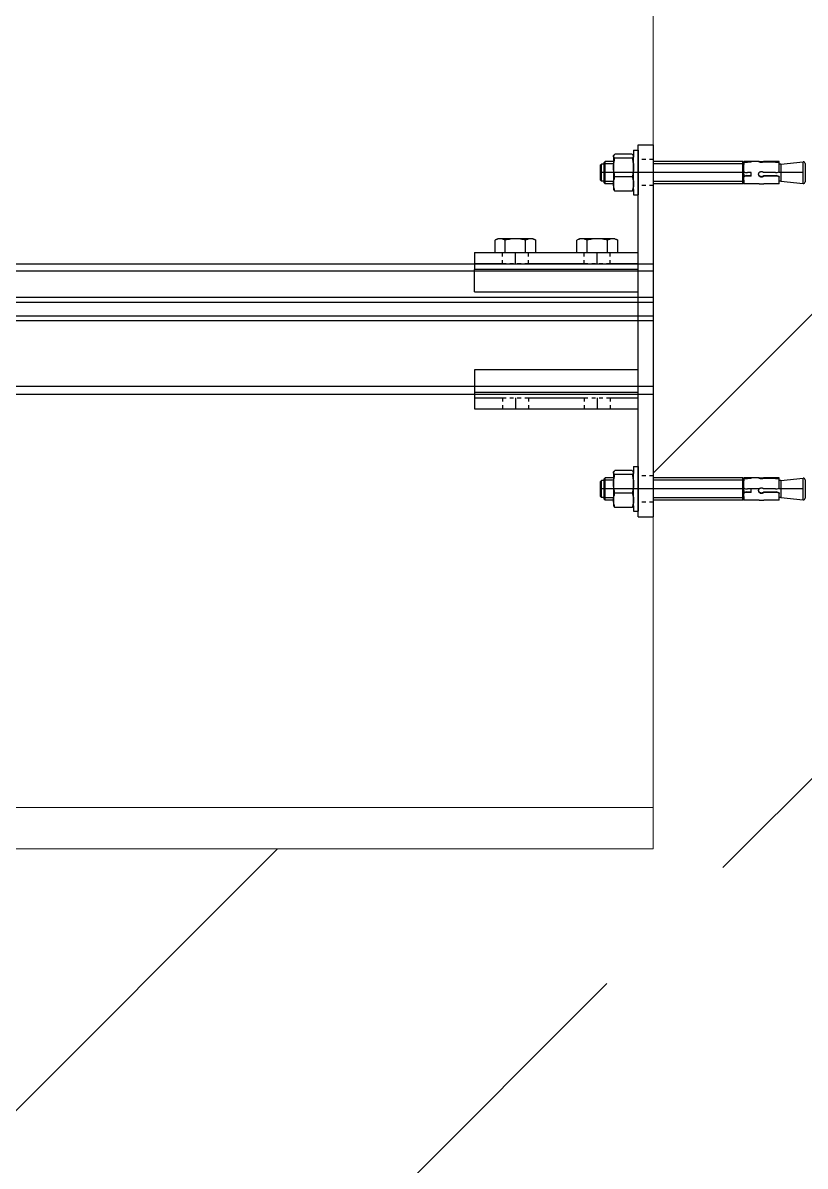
# Model space of a CAD drawing. Header units: centimetres. Extents: x 405464 to 563355, y 50011 to 66875.
# Drawn here: x 526131.7 to 526169.5, y 51679.7 to 51735 of the extents above; entities that cross this region are included whole.
import ezdxf

# ---------------------------------------------------------------- set-up
doc = ezdxf.new("R2010")
doc.units = ezdxf.units.CM
doc.linetypes.add('DASHED', pattern=[4, 2, -2])
doc.linetypes.add('DOT_CENTER', pattern=[14, 12, -1, 0, -1])
doc.layers.get('0').update_dxf_attribs({"lineweight": 9})
for name, color, linetype, lineweight in [('0-KRCN-MİMARİ-170326', 8, 'Continuous', 9), ('0-KRCN-TESİSAT', 7, 'Continuous', 30), ('1', 7, 'Continuous', 25), ('AS_DOSK_PVC', 8, 'Continuous', 9), ('AS_DOSK_SAP', 8, 'Continuous', 9), ('AS_TA_BETONARME', 5, 'Continuous', 9), ('AS_TA_TARAMA', 8, 'Continuous', 9), ('teknik şaft çizimi', 7, 'Continuous', 9)]:
    doc.layers.add(name, color=color, linetype=linetype, lineweight=lineweight)

# ---------------------------------------------------------------- blocks, each defined once
blk = doc.blocks.new('G$CE936221F')
at = {"layer": 'AS_TA_TARAMA', "transparency": 33554687}
h = blk.add_hatch(dxfattribs=at)
h.set_pattern_fill('ANSI33', color=256, scale=2.5, angle=180)
h.set_pattern_definition([(45, (-451004.7542594136, -85811.19926901902), (-11.22532015133644, 11.22532015133644), []), (45, (-450993.5289344136, -85811.19926901902), (-11.22532015133644, 11.22532015133644), [7.9375, -3.96875])])
h.paths.add_polyline_path([(914.0000715255155, -450.0000000000291), (884.0000715255737, -450.0000000000291), (884.0000715255155, -25.00000000008731), (334.0000715260976, -25.00000000008731), (334.0000715260976, -450.0000000000146), (304.0000715260976, -450.0000000000291), (304.0000715260976, -500.0000000000291), (914.0000715255155, -500.0000000000437)])
h.paths.add_polyline_path([(844.0000715255737, -75.00000000008731), (844.0000715255737, -340.0000000000291), (374.0000715260976, -340.0000000000437), (374.0000715260976, -75.00000000008731)], flags=16)
h.paths.add_polyline_path([(374.0000715260976, -370.0000000000437), (844.0000715255737, -370.0000000000582), (844.0000715255737, -450.0000000000291), (374.0000715260976, -450.0000000000291)], flags=16)
h.paths.add_polyline_path([(664.0000715255737, -75.00000000007276), (634.0000715255737, -75.00000000007276), (634.0000715255737, -340.0000000000291), (664.0000715255737, -340.0000000000291)], flags=0)
at = {"layer": 'AS_DOSK_PVC'}
blk.add_line((664.0000715255737, -338.9995920560468), (844.0000715255737, -338.9995939440996), dxfattribs=at)
at = {"layer": 'AS_DOSK_SAP'}
blk.add_line((664.0000715150964, -339.9995920560468), (844.0000715150964, -339.9995939440996), dxfattribs=at)
at = {"layer": 'AS_TA_BETONARME'}
blk.add_lwpolyline([(374.0000715260976, -75.00000000008731), (844.0000715255737, -75.00000000008731), (844.0000715255737, -340.0000000000291), (374.0000715260976, -340.0000000000437)], close=True, dxfattribs=at)
blk = doc.blocks.new('plgbb.8612')
at = {"color": 7, "linetype": 'Continuous'}
for p, q in [((8825.008069472955, 1644.11305375485), (8819.008069472953, 1644.11305375485)), ((8819.008069472953, 1644.11305375485), (8819.008069472953, 1629.113053754851)), ((8828.008069472955, 1644.11305375485), (8825.008069472955, 1644.11305375485)), ((8840.008069472955, 1644.11305375485), (8828.008069472955, 1644.11305375485)), ((8840.008069472955, 1556.113053754909), (8840.008069472955, 1644.11305375485)), ((8882.008069472951, 1644.11305375485), (8894.008069472953, 1644.11305375485)), ((8882.008069472951, 1644.11305375485), (8882.008069472951, 1556.113053754909)), ((8897.008069472953, 1644.11305375485), (8894.008069472953, 1644.11305375485)), ((8903.008069472953, 1644.11305375485), (8897.008069472953, 1644.11305375485)), ((8903.008069472953, 1644.11305375485), (8903.008069472953, 1629.113053754851)), ((8819.008069472953, 1629.113053754851), (8819.008069472953, 1615.113053754851)), ((8903.008069472953, 1629.113053754851), (8903.008069472953, 1615.113053754851)), ((8819.008069472953, 1615.113053754851), (8819.008069472953, 1585.113053754851)), ((8903.008069472953, 1615.113053754851), (8903.008069472953, 1585.113053754851)), ((8819.008069472953, 1585.113053754851), (8819.008069472953, 1571.11305375485)), ((8903.008069472953, 1585.113053754851), (8903.008069472953, 1571.11305375485)), ((8819.008069472953, 1571.11305375485), (8819.008069472953, 1556.113053754909)), ((8903.008069472953, 1571.11305375485), (8903.008069472953, 1556.113053754909)), ((8761.008069472953, 1556.113053754909), (8769.008069472953, 1556.113053754909)), ((8761.008069472953, 1556.113053754909), (8761.008069472953, 1548.113053754909)), ((8769.008069472953, 1556.113053754909), (8783.008069472955, 1556.113053754909)), ((8783.008069472955, 1556.113053754909), (8819.008069472953, 1556.113053754909)), ((8819.008069472953, 1556.113053754909), (8825.008069472955, 1556.113053754909)), ((8825.008069472955, 1556.113053754909), (8828.008069472955, 1556.113053754909)), ((8828.008069472955, 1556.113053754909), (8840.008069472955, 1556.113053754909)), ((8840.008069472955, 1556.113053754909), (8882.008069472951, 1556.113053754909)), ((8882.008069472951, 1556.113053754909), (8894.008069472953, 1556.113053754909)), ((8894.008069472953, 1556.113053754909), (8897.008069472953, 1556.113053754909)), ((8897.008069472953, 1556.113053754909), (8903.008069472953, 1556.113053754909)), ((8903.008069472953, 1556.113053754909), (8939.008069472953, 1556.113053754909)), ((8939.008069472953, 1556.113053754909), (8953.008069472955, 1556.113053754909)), ((8953.008069472955, 1556.113053754909), (8961.008069472953, 1556.113053754909)), ((8961.008069472953, 1556.113053754909), (8961.008069472953, 1548.113053754909)), ((8769.008069472953, 1548.113053754909), (8761.008069472953, 1548.113053754909)), ((8783.008069472955, 1548.113053754909), (8769.008069472953, 1548.113053754909)), ((8939.008069472953, 1548.113053754909), (8783.008069472955, 1548.113053754909)), ((8953.008069472955, 1548.113053754909), (8939.008069472953, 1548.113053754909)), ((8961.008069472953, 1548.113053754909), (8953.008069472955, 1548.113053754909))]:
    blk.add_line(p, q, dxfattribs=at)
at = {"color": 7}
for p, q in [((8825.008069472955, 1644.11305375485), (8825.008069472955, 1629.113053754851)), ((8897.008069472953, 1629.113053754851), (8897.008069472953, 1644.11305375485)), ((8825.008069472955, 1615.113053754851), (8825.008069472955, 1585.113053754851)), ((8897.008069472953, 1585.113053754851), (8897.008069472953, 1615.113053754851)), ((8825.008069472955, 1571.11305375485), (8825.008069472955, 1556.113053754909)), ((8897.008069472953, 1556.113053754909), (8897.008069472953, 1571.11305375485))]:
    blk.add_line(p, q, dxfattribs=at)
at = {"color": 124, "linetype": 'Continuous'}
for p, q in [((8828.008069472955, 1644.11305375485), (8828.008069472955, 1556.113053754909)), ((8894.008069472953, 1556.113053754909), (8894.008069472953, 1644.11305375485))]:
    blk.add_line(p, q, dxfattribs=at)
at = {"color": 7, "linetype": 'DASHED'}
for p, q in [((8825.008069472955, 1629.113053754851), (8819.008069472953, 1629.113053754851)), ((8825.008069472955, 1629.113053754851), (8825.008069472955, 1615.113053754851)), ((8897.008069472953, 1615.113053754851), (8897.008069472953, 1629.113053754851)), ((8897.008069472953, 1629.113053754851), (8903.008069472953, 1629.113053754851)), ((8825.008069472955, 1615.113053754851), (8819.008069472953, 1615.113053754851)), ((8897.008069472953, 1615.113053754851), (8903.008069472953, 1615.113053754851)), ((8825.008069472955, 1585.113053754851), (8819.008069472953, 1585.113053754851)), ((8825.008069472955, 1585.113053754851), (8825.008069472955, 1571.11305375485)), ((8897.008069472953, 1585.113053754851), (8903.008069472953, 1585.113053754851)), ((8897.008069472953, 1571.11305375485), (8897.008069472953, 1585.113053754851)), ((8825.008069472955, 1571.11305375485), (8819.008069472953, 1571.11305375485)), ((8897.008069472953, 1571.11305375485), (8903.008069472953, 1571.11305375485)), ((8769.008069472953, 1548.113053754909), (8769.008069472953, 1556.113053754909)), ((8783.008069472955, 1548.113053754909), (8783.008069472955, 1556.113053754909)), ((8939.008069472953, 1548.113053754909), (8939.008069472953, 1556.113053754909)), ((8953.008069472955, 1548.113053754909), (8953.008069472955, 1556.113053754909))]:
    blk.add_line(p, q, dxfattribs=at)
at = {"layer": '1', "color": 30, "linetype": 'DOT_CENTER'}
for p, q in [((8825.008069472955, 1622.113053754851), (8819.008069472953, 1622.113053754851)), ((8897.008069472953, 1622.113053754851), (8903.008069472953, 1622.113053754851)), ((8825.008069472955, 1578.11305375485), (8819.008069472953, 1578.11305375485)), ((8897.008069472953, 1578.11305375485), (8903.008069472953, 1578.11305375485)), ((8776.008069472955, 1548.113053754909), (8776.008069472955, 1556.113053754909)), ((8946.008069472951, 1548.113053754909), (8946.008069472951, 1556.113053754909))]:
    blk.add_line(p, q, dxfattribs=at)
blk = doc.blocks.new('M12')
at = {"color": 7, "linetype": 'Continuous'}
for p, q in [((7827.992408318684, 51.57548936384933), (7826.522753204084, 50.72698358782304)), ((7826.522753204084, 44.07548936384933), (7826.522753204084, 50.72698358782304)), ((7827.992408318684, 51.57548936384933), (7829.265166982725, 51.57548936384933)), ((7829.265166982725, 51.57548936384933), (7837.492408318684, 51.57548936384933)), ((7832.007580761382, 44.07548936384933), (7832.007580761382, 50.72698358782304)), ((7837.492408318684, 51.57548936384933), (7845.71964965463, 51.57548936384933)), ((7842.977235875986, 44.07548936384933), (7842.977235875986, 50.72698358782304)), ((7845.71964965463, 51.57548936384933), (7846.992408318682, 51.57548936384933)), ((7846.992408318682, 51.57548936384933), (7848.462063433289, 50.72698358782304)), ((7848.462063433289, 44.07548936384933), (7848.462063433289, 50.72698358782304))]:
    blk.add_line(p, q, dxfattribs=at)
for points in [[(7826.522753204084, 50.72698358782304), (7827.220042198506, 51.08871352075016), (7827.882109135912, 51.34771692842855), (7828.580720508132, 51.51884094747743), (7829.265166982725, 51.57548936384933)], [(7829.265166982725, 51.57548936384933), (7829.950815257419, 51.51864285938586), (7830.65070246455, 51.34691646592341), (7831.311585901378, 51.08812241818465), (7832.007580761382, 50.72698358782304)], [(7832.007580761382, 50.72698358782304), (7833.401786692388, 51.088628570227), (7834.725610995748, 51.34760689799236), (7836.123173216321, 51.51881277024017), (7837.492408318684, 51.57548936384933)], [(7837.492408318684, 51.57548936384933), (7838.861643421182, 51.51881277022562), (7840.259205641622, 51.34760689799236), (7841.583029944736, 51.08862857028522), (7842.977235875986, 50.72698358782304)], [(7842.977235875986, 50.72698358782304), (7843.674524870318, 51.08871352071377), (7844.336591807816, 51.34771692842855), (7845.035203180088, 51.51884094748471), (7845.71964965463, 51.57548936384933)], [(7845.71964965463, 51.57548936384933), (7846.405297929234, 51.51864285940042), (7847.105185136453, 51.34691646592341), (7847.7660685733, 51.08812241817736), (7848.462063433289, 50.72698358782304)]]:
    blk.add_spline(points, degree=3, dxfattribs=at)
at = {"layer": 'teknik şaft çizimi'}
blk.add_line((7826.522753204084, 44.07548936384933), (7848.462063433289, 44.07548936384933), dxfattribs=at)

msp = doc.modelspace()

# ---------------------------------------------------------------- linework, layer by layer
at = {"layer": '0-KRCN-TESİSAT', "color": 7, "linetype": 'Continuous'}
for p, q in [((526160.2518059544, 51728.56230051029), (526160.2623474493, 51728.58055891305)), ((526160.2518059544, 51728.56230051029), (526160.2623474493, 51728.58055891305)), ((526160.2518059544, 51728.56230051029), (526160.2518059544, 51728.54444458297)), ((526160.2518059544, 51728.56230051029), (526160.2518059544, 51728.54444458297)), ((526160.2518059544, 51728.54444458297), (526160.2518059544, 51728.00187262642)), ((526160.2518059544, 51728.54444458297), (526160.2518059544, 51728.00187262642)), ((526161.1515006851, 51728.64209888546), (526160.3241555344, 51728.64209888546)), ((526161.1515006851, 51728.64209888546), (526160.3241555344, 51728.64209888546)), ((526161.1515006851, 51728.44679028045), (526160.3241555344, 51728.44679028045)), ((526161.1515006851, 51728.44679028045), (526160.3241555344, 51728.44679028045)), ((526161.2238502656, 51728.56230051029), (526161.2133087707, 51728.58055891305)), ((526161.2238502656, 51728.56230051029), (526161.2133087707, 51728.58055891305)), ((526161.2238502656, 51728.83231282126), (526161.2238502656, 51728.56230051029)), ((526161.2238502656, 51728.83231282126), (526161.4488605224, 51728.83231282126)), ((526161.2238502656, 51728.54444458297), (526161.2238502656, 51728.56230051029)), ((526161.2238502656, 51728.54444458297), (526161.2238502656, 51728.56230051029)), ((526161.2238502656, 51728.54444458297), (526161.2238502656, 51728.56230051029)), ((526161.2238502656, 51728.00187262642), (526161.2238502656, 51728.54444458297)), ((526161.2238502656, 51728.00187262642), (526161.2238502656, 51728.54444458297)), ((526161.2238502656, 51728.00187262642), (526161.2238502656, 51728.54444458297)), ((526161.4488605224, 51728.83231282126), (526161.4488605224, 51726.67221435025)), ((526161.4488605224, 51728.83231282126), (526161.4488605224, 51726.67221435025)), ((526159.6216509226, 51728.12128040936), (526159.6666529742, 51728.1662824598)), ((526159.6216509226, 51727.38324676215), (526159.6216509226, 51728.12128040936)), ((526159.8016591286, 51728.1662824598), (526159.6666529742, 51728.1662824598)), ((526159.6666529742, 51727.33824471171), (526159.6666529742, 51728.1662824598)), ((526159.8016591286, 51728.24728614889), (526159.84666118, 51728.29228819932)), ((526159.8016591286, 51728.1662824598), (526159.8016591286, 51728.24728614889)), ((526159.8016591286, 51727.33824471171), (526159.8016591286, 51728.1662824598)), ((526159.84666118, 51727.2122389638), (526159.84666118, 51728.29228819932)), ((526160.2518059544, 51728.29228819932), (526159.84666118, 51728.29228819932)), ((526160.2518059544, 51728.00187262642), (526160.2518059544, 51727.20969162924)), ((526160.2518059544, 51728.00187262642), (526160.2518059544, 51727.20969162924)), ((526161.2238502656, 51727.20969162924), (526161.2238502656, 51728.00187262642)), ((526161.2238502656, 51727.20969162924), (526161.2238502656, 51728.00187262642)), ((526161.2238502656, 51727.20969162924), (526161.2238502656, 51728.00187262642)), ((526166.5069647927, 51728.29228819932), (526162.1688933456, 51728.29228819932)), ((526166.5519668444, 51728.24728614889), (526166.5069647927, 51728.29228819932)), ((526166.5069647927, 51727.2122389638), (526166.5069647927, 51728.29228819932)), ((526166.5519668444, 51728.28951686492), (526166.5519668444, 51728.24848647537)), ((526166.5519668444, 51728.24848647537), (526166.5519668444, 51728.24728614889)), ((526166.5519668444, 51728.24728614889), (526166.5519668444, 51728.15728204801)), ((526166.5519668444, 51728.24728614889), (526166.5519668444, 51728.15728204801)), ((526166.5519668444, 51728.15728204801), (526166.5519668444, 51728.15010694594)), ((526166.5519668444, 51728.15728204801), (526166.5519668444, 51728.15010694594)), ((526166.5519668444, 51727.94329145824), (526166.5519668444, 51728.15010694594)), ((526166.5519668444, 51727.94329145824), (526166.5519668444, 51728.15010694594)), ((526166.5519668444, 51727.80690332795), (526166.5519668444, 51727.94329145824)), ((526166.5519668444, 51727.80690332795), (526166.5519668444, 51727.94329145824)), ((526166.5519668444, 51727.69680012477), (526166.5519668444, 51727.80690332795)), ((526166.7319750502, 51728.29221802283), (526166.7319750502, 51728.26508182435)), ((526166.9119832555, 51728.29221802283), (526166.7319750502, 51728.29221802283)), ((526166.9119832555, 51728.26508182435), (526166.7319750502, 51728.26508182435)), ((526167.3006894994, 51728.29228819932), (526166.9119832555, 51728.29221802283)), ((526166.9119832555, 51728.26508182435), (526166.9119832555, 51728.29221802283)), ((526168.082036593, 51728.29221802283), (526167.512908478, 51728.29221802283)), ((526167.512908478, 51728.29221802283), (526167.512908478, 51728.26313218025)), ((526168.082036593, 51728.26508182435), (526167.5180679795, 51728.26508182435)), ((526168.082036593, 51728.29221802283), (526168.082036593, 51728.26508182435)), ((526168.2620447988, 51728.24848647537), (526168.2620447988, 51728.28951686492)), ((526168.2620447988, 51727.80690332795), (526168.2620447988, 51728.24848647537)), ((526168.3520489018, 51728.15728204801), (526168.2620447988, 51728.15728204801)), ((526168.3520489018, 51728.15728204801), (526169.4217814961, 51728.28071273275)), ((526168.3520489018, 51728.15728204801), (526168.3520489018, 51727.7938611794)), ((526168.3520489018, 51727.7938611794), (526168.3520489018, 51727.34724512346)), ((526169.5221022393, 51728.19130185461), (526169.5221022393, 51727.3132253169)), ((526159.6216509226, 51727.38324676215), (526159.6666529742, 51727.33824471171)), ((526159.8016591286, 51727.33824471171), (526159.6666529742, 51727.33824471171)), ((526159.8016591286, 51727.25724101424), (526159.8016591286, 51727.33824471171)), ((526159.8016591286, 51727.25724101424), (526159.84666118, 51727.2122389638)), ((526161.1515006851, 51727.55695498076), (526160.3241555344, 51727.55695498076)), ((526161.1515006851, 51727.55695498076), (526160.3241555344, 51727.55695498076)), ((526166.5519668444, 51727.25724101424), (526166.5069647927, 51727.2122389638)), ((526166.5519668444, 51727.67552958969), (526166.5519668444, 51727.69680012477)), ((526166.5519668444, 51727.67552958969), (526166.5519668444, 51727.69680012477)), ((526166.5519668444, 51727.67552958969), (526166.5519668444, 51727.56048616094)), ((526166.5519668444, 51727.67552958969), (526166.5519668444, 51727.56048616094)), ((526166.5519668444, 51727.56048616094), (526166.5519668444, 51727.53921562587)), ((526166.5519668444, 51727.56048616094), (526166.5519668444, 51727.53921562587)), ((526166.5519668444, 51727.39512452747), (526166.5519668444, 51727.53921562587)), ((526166.5519668444, 51727.39512452747), (526166.5519668444, 51727.53921562587)), ((526166.5519668444, 51727.39512452747), (526166.5519668444, 51727.34724512346)), ((526166.5519668444, 51727.39512452747), (526166.5519668444, 51727.34724512346)), ((526166.5519668444, 51727.34724512346), (526166.5519668444, 51727.25724101424)), ((526166.5519668444, 51727.34724512346), (526166.5519668444, 51727.25724101424)), ((526166.5519668444, 51727.21509471619), (526166.5519668444, 51727.25724101424)), ((526166.9119832555, 51727.76096914225), (526166.7319750502, 51727.76096914225)), ((526166.7319750502, 51727.58301807907), (526166.7319750502, 51727.60375825018)), ((526166.9119832555, 51727.60375825018), (526166.7319750502, 51727.60375825018)), ((526166.9119832555, 51727.58301807907), (526166.7319750502, 51727.58301807907)), ((526166.9119832555, 51727.60375825018), (526166.9119832555, 51727.76096914225)), ((526166.9119832555, 51727.58301807907), (526166.9119832555, 51727.60375825018)), ((526168.082036593, 51727.76096914225), (526167.512908478, 51727.76096914225)), ((526167.5180679795, 51727.58301807907), (526167.5180679795, 51727.60375825018)), ((526168.082036593, 51727.60375825018), (526167.5180679795, 51727.60375825018)), ((526168.082036593, 51727.58301807907), (526167.5180679795, 51727.58301807907)), ((526168.082036593, 51727.58301807907), (526168.082036593, 51727.60375825018)), ((526168.2620447988, 51727.56048616094), (526168.2620447988, 51727.53921562587)), ((526168.2620447988, 51727.21509471619), (526168.2620447988, 51727.53921562587)), ((526168.3520489018, 51727.34724512346), (526168.2620447988, 51727.34724512346)), ((526168.3520489018, 51727.34724512346), (526169.4217814961, 51727.22381443876)), ((526160.2518059544, 51727.2122389638), (526159.84666118, 51727.2122389638)), ((526160.2518059544, 51727.20969162924), (526160.2518059544, 51726.94222666122)), ((526160.2518059544, 51727.20969162924), (526160.2518059544, 51726.94222666122)), ((526160.2518059544, 51726.94222666122), (526160.2623474493, 51726.92396825007)), ((526160.2518059544, 51726.94222666122), (526160.2623474493, 51726.92396825007)), ((526161.1515006851, 51726.86242828605), (526160.3241555344, 51726.86242828605)), ((526161.1515006851, 51726.86242828605), (526160.3241555344, 51726.86242828605)), ((526161.2238502656, 51726.94222666122), (526161.2133087707, 51726.92396825007)), ((526161.2238502656, 51726.94222666122), (526161.2133087707, 51726.92396825007)), ((526161.2238502656, 51726.94222666122), (526161.2238502656, 51727.20969162924)), ((526161.2238502656, 51726.94222666122), (526161.2238502656, 51727.20969162924)), ((526161.2238502656, 51726.94222666122), (526161.2238502656, 51727.20969162924)), ((526161.2238502656, 51726.94222666122), (526161.2238502656, 51726.67221435025)), ((526161.2238502656, 51726.67221435025), (526161.4488605224, 51726.67221435025)), ((526166.5069647927, 51727.2122389638), (526162.1688933456, 51727.2122389638)), ((526166.9119832555, 51727.2123091403), (526166.7319750502, 51727.2123091403)), ((526167.2963062839, 51727.2122389638), (526166.9119832555, 51727.2123091403)), ((526168.082036593, 51727.2123091403), (526167.5180679795, 51727.2123091403)), ((525968.4688933459, 51723.34206254285), (526162.1688933456, 51723.34206254285)), ((525968.4688933459, 51717.04177533989), (526162.1688933456, 51717.04177533989)), ((526161.2238502656, 51713.53161533077), (526161.2238502656, 51713.2616030198)), ((526161.2238502656, 51713.53161533077), (526161.4488605224, 51713.53161533077)), ((526161.4488605224, 51713.53161533077), (526161.4488605224, 51711.37151685973)), ((526161.4488605224, 51713.53161533077), (526161.4488605224, 51711.37151685973)), ((526159.6216509226, 51712.82058291887), (526159.6666529742, 51712.86558496931)), ((526159.8016591286, 51712.86558496931), (526159.6666529742, 51712.86558496931)), ((526159.6666529742, 51712.03754722123), (526159.6666529742, 51712.86558496931)), ((526159.8016591286, 51712.9465886584), (526159.84666118, 51712.99159070884)), ((526159.8016591286, 51712.86558496931), (526159.8016591286, 51712.9465886584)), ((526159.8016591286, 51712.03754722123), (526159.8016591286, 51712.86558496931)), ((526159.84666118, 51711.9115414817), (526159.84666118, 51712.99159070884)), ((526160.2518059544, 51712.99159070884), (526159.84666118, 51712.99159070884)), ((526160.2518059544, 51713.2616030198), (526160.2623474493, 51713.27986142257)), ((526160.2518059544, 51713.2616030198), (526160.2623474493, 51713.27986142257)), ((526160.2518059544, 51713.2616030198), (526160.2518059544, 51713.24374709246)), ((526160.2518059544, 51713.2616030198), (526160.2518059544, 51713.24374709246)), ((526160.2518059544, 51713.24374709246), (526160.2518059544, 51712.70117513593)), ((526160.2518059544, 51713.24374709246), (526160.2518059544, 51712.70117513593)), ((526161.1515006851, 51713.34140139494), (526160.3241555344, 51713.34140139494)), ((526161.1515006851, 51713.34140139494), (526160.3241555344, 51713.34140139494)), ((526161.1515006851, 51713.14609278997), (526160.3241555344, 51713.14609278997)), ((526161.1515006851, 51713.14609278997), (526160.3241555344, 51713.14609278997)), ((526161.2238502656, 51713.2616030198), (526161.2133087707, 51713.27986142257)), ((526161.2238502656, 51713.2616030198), (526161.2133087707, 51713.27986142257)), ((526161.2238502656, 51713.24374709246), (526161.2238502656, 51713.2616030198)), ((526161.2238502656, 51713.24374709246), (526161.2238502656, 51713.2616030198)), ((526161.2238502656, 51713.24374709246), (526161.2238502656, 51713.2616030198)), ((526161.2238502656, 51712.70117513593), (526161.2238502656, 51713.24374709246)), ((526161.2238502656, 51712.70117513593), (526161.2238502656, 51713.24374709246)), ((526161.2238502656, 51712.70117513593), (526161.2238502656, 51713.24374709246)), ((526166.5069647944, 51712.99159070884), (526162.168893347, 51712.99159070884)), ((526166.5069647944, 51711.9115414817), (526166.5069647944, 51712.99159070884)), ((526166.5519668458, 51712.9465886584), (526166.5069647944, 51712.99159070884)), ((526166.5519668458, 51712.98881937443), (526166.5519668458, 51712.94778898489)), ((526166.5519668458, 51712.94778898489), (526166.5519668458, 51712.9465886584)), ((526166.5519668458, 51712.9465886584), (526166.5519668458, 51712.85658455753)), ((526166.5519668458, 51712.9465886584), (526166.5519668458, 51712.85658455753)), ((526166.5519668458, 51712.85658455753), (526166.5519668458, 51712.84940945543)), ((526166.5519668458, 51712.85658455753), (526166.5519668458, 51712.84940945543)), ((526166.5519668458, 51712.64259397613), (526166.5519668458, 51712.84940945543)), ((526166.5519668458, 51712.64259397613), (526166.5519668458, 51712.84940945543)), ((526166.9119832572, 51712.99152054072), (526166.7319750516, 51712.99152054072)), ((526166.7319750516, 51712.99152054072), (526166.7319750516, 51712.96438433386)), ((526166.9119832572, 51712.96438433386), (526166.7319750516, 51712.96438433386)), ((526167.300689501, 51712.99159070884), (526166.9119832572, 51712.99152054072)), ((526166.9119832572, 51712.96438433386), (526166.9119832572, 51712.99152054072)), ((526167.5129084794, 51712.99152054072), (526167.5129084794, 51712.96243468977)), ((526168.0820365946, 51712.99152054072), (526167.5129084794, 51712.99152054072)), ((526168.0820365946, 51712.96438433386), (526167.5180679809, 51712.96438433386)), ((526168.0820365946, 51712.99152054072), (526168.0820365946, 51712.96438433386)), ((526168.2620448004, 51712.94778898489), (526168.2620448004, 51712.98881937443)), ((526168.2620448004, 51712.50620584582), (526168.2620448004, 51712.94778898489)), ((526168.3520489035, 51712.85658455753), (526168.2620448004, 51712.85658455753)), ((526168.3520489035, 51712.85658455753), (526169.4217814978, 51712.98001524226)), ((526168.3520489035, 51712.85658455753), (526168.3520489035, 51712.49316368892)), ((526169.5221022409, 51712.8906043641), (526169.5221022409, 51712.01252782641)), ((526159.6216509226, 51712.08254927166), (526159.6216509226, 51712.82058291887)), ((526160.2518059544, 51712.70117513593), (526160.2518059544, 51711.90899413873)), ((526160.2518059544, 51712.70117513593), (526160.2518059544, 51711.90899413873)), ((526161.2238502656, 51711.90899413873), (526161.2238502656, 51712.70117513593)), ((526161.2238502656, 51711.90899413873), (526161.2238502656, 51712.70117513593)), ((526161.2238502656, 51711.90899413873), (526161.2238502656, 51712.70117513593)), ((526166.5519668458, 51712.50620584582), (526166.5519668458, 51712.64259397613)), ((526166.5519668458, 51712.50620584582), (526166.5519668458, 51712.64259397613)), ((526166.5519668458, 51712.39610263428), (526166.5519668458, 51712.50620584582)), ((526166.5519668458, 51712.37483209918), (526166.5519668458, 51712.39610263428)), ((526166.5519668458, 51712.37483209918), (526166.5519668458, 51712.39610263428)), ((526166.5519668458, 51712.37483209918), (526166.5519668458, 51712.25978867045)), ((526166.5519668458, 51712.37483209918), (526166.5519668458, 51712.25978867045)), ((526166.9119832572, 51712.46027165176), (526166.7319750516, 51712.46027165176)), ((526166.9119832572, 51712.3030607597), (526166.7319750516, 51712.3030607597)), ((526166.7319750516, 51712.28232058856), (526166.7319750516, 51712.3030607597)), ((526166.9119832572, 51712.3030607597), (526166.9119832572, 51712.46027165176)), ((526166.9119832572, 51712.28232058856), (526166.9119832572, 51712.3030607597)), ((526168.0820365946, 51712.46027165176), (526167.5129084794, 51712.46027165176)), ((526167.5180679809, 51712.28232058856), (526167.5180679809, 51712.3030607597)), ((526168.0820365946, 51712.3030607597), (526167.5180679809, 51712.3030607597)), ((526168.0820365946, 51712.28232058856), (526168.0820365946, 51712.3030607597)), ((526168.3520489035, 51712.49316368892), (526168.3520489035, 51712.04654763298)), ((526159.6216509226, 51712.08254927166), (526159.6666529742, 51712.03754722123)), ((526159.8016591286, 51712.03754722123), (526159.6666529742, 51712.03754722123)), ((526159.8016591286, 51711.95654353213), (526159.8016591286, 51712.03754722123)), ((526159.8016591286, 51711.95654353213), (526159.84666118, 51711.9115414817)), ((526160.2518059544, 51711.9115414817), (526159.84666118, 51711.9115414817)), ((526160.2518059544, 51711.90899413873), (526160.2518059544, 51711.64152917073)), ((526160.2518059544, 51711.90899413873), (526160.2518059544, 51711.64152917073)), ((526161.1515006851, 51712.25625749028), (526160.3241555344, 51712.25625749028)), ((526161.1515006851, 51712.25625749028), (526160.3241555344, 51712.25625749028)), ((526161.2238502656, 51711.64152917073), (526161.2238502656, 51711.90899413873)), ((526161.2238502656, 51711.64152917073), (526161.2238502656, 51711.90899413873)), ((526161.2238502656, 51711.64152917073), (526161.2238502656, 51711.90899413873)), ((526166.5069647944, 51711.9115414817), (526162.168893347, 51711.9115414817)), ((526166.5519668458, 51711.95654353213), (526166.5069647944, 51711.9115414817)), ((526166.5519668458, 51712.25978867045), (526166.5519668458, 51712.23851813538)), ((526166.5519668458, 51712.25978867045), (526166.5519668458, 51712.23851813538)), ((526166.5519668458, 51712.09442703696), (526166.5519668458, 51712.23851813538)), ((526166.5519668458, 51712.09442703696), (526166.5519668458, 51712.23851813538)), ((526166.5519668458, 51712.09442703696), (526166.5519668458, 51712.04654763298)), ((526166.5519668458, 51712.09442703696), (526166.5519668458, 51712.04654763298)), ((526166.5519668458, 51712.04654763298), (526166.5519668458, 51711.95654353213)), ((526166.5519668458, 51712.04654763298), (526166.5519668458, 51711.95654353213)), ((526166.5519668458, 51711.91439722571), (526166.5519668458, 51711.95654353213)), ((526166.9119832572, 51712.28232058856), (526166.7319750516, 51712.28232058856)), ((526166.9119832572, 51711.91161164981), (526166.7319750516, 51711.91161164981)), ((526167.2963062855, 51711.9115414817), (526166.9119832572, 51711.91161164981)), ((526168.0820365946, 51712.28232058856), (526167.5180679809, 51712.28232058856)), ((526168.0820365946, 51711.91161164981), (526167.5180679809, 51711.91161164981)), ((526168.2620448004, 51712.25978867045), (526168.2620448004, 51712.23851813538)), ((526168.2620448004, 51711.91439722571), (526168.2620448004, 51712.23851813538)), ((526168.3520489035, 51712.04654763298), (526168.2620448004, 51712.04654763298)), ((526168.3520489035, 51712.04654763298), (526169.4217814978, 51711.92311694824)), ((526160.2518059544, 51711.64152917073), (526160.2623474493, 51711.62327076794)), ((526160.2518059544, 51711.64152917073), (526160.2623474493, 51711.62327076794)), ((526161.1515006851, 51711.56173079556), (526160.3241555344, 51711.56173079556)), ((526161.1515006851, 51711.56173079556), (526160.3241555344, 51711.56173079556)), ((526161.2238502656, 51711.64152917073), (526161.2133087707, 51711.62327076794)), ((526161.2238502656, 51711.64152917073), (526161.2133087707, 51711.62327076794)), ((526161.2238502656, 51711.64152917073), (526161.2238502656, 51711.37151685973)), ((526161.2238502656, 51711.37151685973), (526161.4488605224, 51711.37151685973))]:
    msp.add_line(p, q, dxfattribs=at)
at = {"layer": '0-KRCN-TESİSAT', "color": 30, "linetype": 'Continuous'}
for p, q in [((526160.2518059544, 51728.17978306906), (526159.8016591286, 51728.17978306906)), ((526166.5519668444, 51728.17978306906), (526162.1688933456, 51728.17978306906)), ((526160.2518059544, 51727.3247440941), (526159.8016591286, 51727.3247440941)), ((526166.5519668444, 51727.3247440941), (526162.1688933456, 51727.3247440941)), ((526160.2518059544, 51712.87908558695), (526159.8016591286, 51712.87908558695)), ((526166.5519668458, 51712.87908558695), (526162.168893347, 51712.87908558695)), ((526160.2518059544, 51712.02404660358), (526159.8016591286, 51712.02404660358)), ((526166.5519668458, 51712.02404660358), (526162.168893347, 51712.02404660358))]:
    msp.add_line(p, q, dxfattribs=at)
at = {"layer": '0-KRCN-TESİSAT', "color": 124, "linetype": 'Continuous'}
for p, q in [((526169.4217814961, 51727.22381443876), (526169.4217814961, 51728.28071273275)), ((526162.1688933456, 51722.98204613101), (525968.4688933459, 51722.98204613101)), ((526162.1688933456, 51721.71015938647), (525968.4688933459, 51721.71015938647)), ((526162.1688933456, 51721.47720552753), (525968.4688933459, 51721.47720552753)), ((526162.1688933456, 51720.81471933878), (525968.4688933459, 51720.81471933878)), ((526162.1688933456, 51720.58176547984), (525968.4688933459, 51720.58176547984)), ((526162.1688933456, 51717.40179175173), (525968.4688933459, 51717.40179175173)), ((526169.4217814978, 51711.92311694824), (526169.4217814978, 51712.98001524226))]:
    msp.add_line(p, q, dxfattribs=at)
at = {"layer": '0-KRCN-TESİSAT', "color": 30, "linetype": 'DOT_CENTER'}
for p, q in [((526166.5519668444, 51727.75226358574), (526159.6216509226, 51727.75226358574)), ((526169.4217814961, 51727.75226358574), (526168.2620447988, 51727.75226358574)), ((526161.448860524, 51712.45156609525), (526159.6216509242, 51712.45156609525)), ((526166.5519668458, 51712.45156609525), (526162.168893347, 51712.45156609525)), ((526167.300688945, 51712.45156569292), (526166.9119827012, 51712.45156609525)), ((526169.4217814978, 51712.45156609525), (526168.2620448004, 51712.45156609525))]:
    msp.add_line(p, q, dxfattribs=at)
at = {"layer": '0-KRCN-TESİSAT', "color": 7, "linetype": 'Continuous'}
for centre, radius, start, end in [((526166.6925804825, 51727.98226631866), 0.2247762718704521, 231.2758522419016, 280.0938609087415), ((526168.1214311607, 51727.98226631866), 0.2247762718704503, 259.906139030878, 308.7241476816308), ((526169.4320981363, 51728.19130185461), 0.09000410287538646, 0, 96.58194488860443), ((526166.6932998234, 51727.36859844202), 0.238318919549411, 80.66053788215972, 126.373131419678), ((526166.6932937074, 51727.35020360076), 0.2360059919258523, 80.5666704250382, 126.7859653127986), ((526168.1207118195, 51727.36859844202), 0.2383189195490113, 53.626868580322, 99.33946217477786), ((526168.1207179357, 51727.35020360076), 0.2360059919258214, 53.21403475785746, 99.43332963216987), ((526169.4320981363, 51727.3132253169), 0.09000410287554125, 263.4180551113956, 0), ((526169.4320981379, 51712.8906043641), 0.09000410287538646, 0, 96.58194488860443), ((526166.6925804839, 51712.68156882817), 0.2247762718699413, 231.275849122971, 280.0938609090666), ((526166.6932998251, 51712.06790095151), 0.238318919549411, 80.66053788215972, 126.373131419678), ((526168.1214311623, 51712.68156882817), 0.2247762718704503, 259.906139030878, 308.724150877029), ((526168.1207118211, 51712.06790095151), 0.2383189195490113, 53.626868580322, 99.33946217477786), ((526166.6932937091, 51712.04950611028), 0.2360059919268215, 80.56667048253578, 126.7859653127986), ((526168.1207179371, 51712.04950611028), 0.2360059919266081, 53.21403468720141, 99.4333295749618), ((526169.4320981379, 51712.01252782641), 0.09000410287456548, 263.4180551113956, 0)]:
    msp.add_arc(centre, radius, start, end, dxfattribs=at)
at = {"layer": '0-KRCN-TESİSAT', "color": 7, "linetype": 'Continuous', "ltscale": 30}
for points in [[(526160.2518059544, 51728.54444458297), (526160.2524715734, 51728.55347196891), (526160.2544703325, 51728.56252508848), (526160.2577531282, 51728.57150450261), (526160.2623474493, 51728.58055891305)], [(526160.2518059544, 51728.54444458297), (526160.2524715734, 51728.55347196891), (526160.2544703325, 51728.56252508848), (526160.2577531282, 51728.57150450261), (526160.2623474493, 51728.58055891305)], [(526160.3241555344, 51728.44679028045), (526160.2933613323, 51728.47157476172), (526160.2712956897, 51728.49510720619), (526160.2566526982, 51728.52003039751), (526160.2518059544, 51728.54444458297)], [(526160.3241555344, 51728.44679028045), (526160.2933613323, 51728.47157476172), (526160.2712956897, 51728.49510720619), (526160.2566526982, 51728.52003039751), (526160.2518059544, 51728.54444458297)], [(526160.2518059544, 51728.00187262642), (526160.2566362715, 51728.11291519878), (526160.2712274371, 51728.22625410661), (526160.293312198, 51728.33366632796), (526160.3241555344, 51728.44679028045)], [(526160.2518059544, 51728.00187262642), (526160.2566362715, 51728.11291519878), (526160.2712274371, 51728.22625410661), (526160.293312198, 51728.33366632796), (526160.3241555344, 51728.44679028045)], [(526160.2623474493, 51728.58055891305), (526160.2729363006, 51728.59586068265), (526160.2872757576, 51728.61155756798), (526160.3040035099, 51728.62655758368), (526160.3241555344, 51728.64209888546)], [(526160.2623474493, 51728.58055891305), (526160.2729363006, 51728.59586068265), (526160.2872757576, 51728.61155756798), (526160.3040035099, 51728.62655758368), (526160.3241555344, 51728.64209888546)], [(526161.1515006851, 51728.64209888546), (526161.1716524765, 51728.62655777646), (526161.1883800812, 51728.61155793681), (526161.2027197734, 51728.59586086706), (526161.2133087707, 51728.58055891305)], [(526161.1515006851, 51728.64209888546), (526161.1716524765, 51728.62655777646), (526161.1883800812, 51728.61155793681), (526161.2027197734, 51728.59586086706), (526161.2133087707, 51728.58055891305)], [(526161.2238502656, 51728.54444458297), (526161.2190037309, 51728.5200309256), (526161.2043613752, 51728.49510829589), (526161.1822955117, 51728.47157533172), (526161.1515006851, 51728.44679028045)], [(526161.2238502656, 51728.54444458297), (526161.2190037309, 51728.5200309256), (526161.2043613752, 51728.49510829589), (526161.1822955117, 51728.47157533172), (526161.1515006851, 51728.44679028045)], [(526161.1515006851, 51728.44679028045), (526161.1823440257, 51728.33366631119), (526161.2044287883, 51728.22625407308), (526161.219019949, 51728.11291518201), (526161.2238502656, 51728.00187262642)], [(526161.1515006851, 51728.44679028045), (526161.1823440257, 51728.33366631119), (526161.2044287883, 51728.22625407308), (526161.219019949, 51728.11291518201), (526161.2238502656, 51728.00187262642)], [(526161.2133087707, 51728.58055891305), (526161.2179031563, 51728.57150435173), (526161.2211859738, 51728.56252478671), (526161.223184668, 51728.55347182642), (526161.2238502656, 51728.54444458297)], [(526161.2133087707, 51728.58055891305), (526161.2179031563, 51728.57150435173), (526161.2211859738, 51728.56252478671), (526161.223184668, 51728.55347182642), (526161.2238502656, 51728.54444458297)], [(526160.3241555344, 51727.55695498076), (526160.2933625975, 51727.66986898216), (526160.2712956897, 51727.77708919052), (526160.2566531629, 51727.8906350737), (526160.2518059544, 51728.00187262642)], [(526160.3241555344, 51727.55695498076), (526160.2933625975, 51727.66986898216), (526160.2712956897, 51727.77708919052), (526160.2566531629, 51727.8906350737), (526160.2518059544, 51728.00187262642)], [(526161.2238502656, 51728.00187262642), (526161.2190032662, 51727.89063748781), (526161.2043613752, 51727.7770941696), (526161.182294246, 51727.66987158063), (526161.1515006851, 51727.55695498076)], [(526161.2238502656, 51728.00187262642), (526161.2190032662, 51727.89063748781), (526161.2043613752, 51727.7770941696), (526161.182294246, 51727.66987158063), (526161.1515006851, 51727.55695498076)], [(526166.7319750502, 51728.29221802283), (526166.68986356, 51728.29226249921), (526166.6369704006, 51728.29215007603), (526166.5901558879, 51728.29145973615), (526166.5519668444, 51728.28951686492)], [(526166.5519668444, 51728.24848647537), (526166.583889531, 51728.2566452051), (526166.6368696424, 51728.26385164019), (526166.6844752124, 51728.26606064894), (526166.7319750502, 51728.26508182435)], [(526167.2719668874, 51728.28565435815), (526167.2741897088, 51728.28895630797), (526167.2793372623, 51728.29079821458), (526167.2885780705, 51728.29195953829), (526167.3006894994, 51728.29228819932)], [(526167.5180679795, 51728.26508182435), (526167.5001710416, 51728.25891824616), (526167.4787519705, 51728.25339691029), (526167.4510867037, 51728.2486846242), (526167.4296962982, 51728.24672441003), (526167.4118087078, 51728.24616228561), (526167.3896374921, 51728.24681263361), (526167.3639499536, 51728.24945623872), (526167.3401219833, 51728.25381877395), (526167.3216650675, 51728.2586038518), (526167.309093808, 51728.26269420582), (526167.2947822185, 51728.26842170403), (526167.2857694814, 51728.27289887537), (526167.2815924997, 51728.27536819604), (526167.2745658224, 51728.28082949798), (526167.2719668874, 51728.28565435815)], [(526167.2719668874, 51727.66787834025), (526167.2735107886, 51727.68830188733), (526167.2807435214, 51727.71611770472), (526167.2894080237, 51727.73495047006), (526167.305993834, 51727.75882222942), (526167.33733778, 51727.78596577918), (526167.3602872838, 51727.79768941938), (526167.3978703935, 51727.8067388675), (526167.4230863235, 51727.80672222029), (526167.4483773783, 51727.801865432), (526167.4723103603, 51727.79233028911), (526167.4940537154, 51727.77852225117), (526167.512908478, 51727.76096914225)], [(526167.3006894994, 51728.29228819932), (526167.3213975579, 51728.29184303289), (526167.3466190817, 51728.29087087223), (526167.3739293839, 51728.28996499028), (526167.404775359, 51728.28948616061), (526167.4358934674, 51728.28971803141), (526167.4640208271, 51728.29049541291), (526167.4906519358, 51728.29151930904), (526167.512908478, 51728.29221802283)], [(526168.2620447988, 51728.28951686492), (526168.2238557553, 51728.29145973615), (526168.1770412426, 51728.29215007603), (526168.1241480829, 51728.29226249921), (526168.082036593, 51728.29221802283)], [(526168.082036593, 51728.26508182435), (526168.1295364308, 51728.26606064894), (526168.1771420008, 51728.26385164019), (526168.2301221122, 51728.2566452051), (526168.2620447988, 51728.24848647537)], [(526160.2518059544, 51727.20969162924), (526160.2566385788, 51727.29638243067), (526160.271236819, 51727.38486710819), (526160.29331904, 51727.46868268519), (526160.3241555344, 51727.55695498076)], [(526160.2518059544, 51727.20969162924), (526160.2566385788, 51727.29638243067), (526160.271236819, 51727.38486710819), (526160.29331904, 51727.46868268519), (526160.3241555344, 51727.55695498076)], [(526161.1515006851, 51727.55695498076), (526161.1823441086, 51727.46866014523), (526161.2044287883, 51727.38482393102), (526161.2190199678, 51727.29636145816), (526161.2238502656, 51727.20969162924)], [(526161.1515006851, 51727.55695498076), (526161.1823441086, 51727.46866014523), (526161.2044287883, 51727.38482393102), (526161.2190199678, 51727.29636145816), (526161.2238502656, 51727.20969162924)], [(526167.5180679795, 51727.58301807907), (526167.4967391931, 51727.56266474202), (526167.4787519705, 51727.55103739749), (526167.454982663, 51727.54087603924), (526167.4296962982, 51727.53515742628), (526167.3964391702, 51727.53454353284), (526167.3639499536, 51727.54148869207), (526167.3282956788, 51727.55954681691), (526167.309093808, 51727.57594804893), (526167.2910838148, 51727.59923739035), (526167.2815924997, 51727.61814367671), (526167.2743840746, 51727.64253128191), (526167.2719668874, 51727.66787834025)], [(526167.5180679795, 51727.60375825018), (526167.4956544447, 51727.58280858897), (526167.4768450337, 51727.57113875465), (526167.4565801302, 51727.56264017353), (526167.4251364945, 51727.55596396833), (526167.3874761297, 51727.55701088224), (526167.3639005574, 51727.56274143155), (526167.3288536342, 51727.58015243557), (526167.3097304956, 51727.5961106219), (526167.2914711209, 51727.61921519262), (526167.2818099714, 51727.63810007902), (526167.2762927318, 51727.6545452426), (526167.2723506521, 51727.67807598545)], [(526160.3241555344, 51726.86242828605), (526160.29331904, 51726.95070058165), (526160.271236819, 51727.03451615024), (526160.2566385788, 51727.12300082779), (526160.2518059544, 51727.20969162924)], [(526160.3241555344, 51726.86242828605), (526160.29331904, 51726.95070058165), (526160.271236819, 51727.03451615024), (526160.2566385788, 51727.12300082779), (526160.2518059544, 51727.20969162924)], [(526160.2623474493, 51726.92396825007), (526160.2729363006, 51726.90866648047), (526160.2872757576, 51726.8929696035), (526160.3040035099, 51726.87796958783), (526160.3241555344, 51726.86242828605)], [(526160.2623474493, 51726.92396825007), (526160.2729363006, 51726.90866648047), (526160.2872757576, 51726.8929696035), (526160.3040035099, 51726.87796958783), (526160.3241555344, 51726.86242828605)], [(526161.2238502656, 51727.20969162924), (526161.2190032862, 51727.1228715059), (526161.2043613798, 51727.03424947624), (526161.182294332, 51726.95056127646), (526161.1515006851, 51726.86242828605)], [(526161.2238502656, 51727.20969162924), (526161.2190032862, 51727.1228715059), (526161.2043613798, 51727.03424947624), (526161.182294332, 51726.95056127646), (526161.1515006851, 51726.86242828605)], [(526161.1515006851, 51726.86242828605), (526161.1716524765, 51726.87796939504), (526161.1883800812, 51726.89296922631), (526161.2027197734, 51726.90866630445), (526161.2133087707, 51726.92396825007)], [(526161.1515006851, 51726.86242828605), (526161.1716524765, 51726.87796939504), (526161.1883800812, 51726.89296922631), (526161.2027197734, 51726.90866630445), (526161.2133087707, 51726.92396825007)], [(526166.7319750502, 51727.2123091403), (526166.7081024463, 51727.21227261869), (526166.6718435201, 51727.21227762292), (526166.6368696424, 51727.21238569571), (526166.5901074656, 51727.21310062083), (526166.5519668444, 51727.21509471619)], [(526167.2963062839, 51727.2122389638), (526167.3172797691, 51727.21279022481), (526167.3433940839, 51727.21399356052), (526167.3722223749, 51727.21512274656), (526167.4049400585, 51727.21571163562), (526167.438016336, 51727.2154048859), (526167.4677501677, 51727.21441850048), (526167.495403158, 51727.21314945601), (526167.5180679795, 51727.2123091403)], [(526168.2620447988, 51727.21509471619), (526168.2239041775, 51727.21310062083), (526168.1771420008, 51727.21238569571), (526168.142168123, 51727.21227762292), (526168.1059091969, 51727.21227261869), (526168.082036593, 51727.2123091403)], [(526160.2518059544, 51713.24374709246), (526160.2524715734, 51713.25277448681), (526160.2544703325, 51713.261827598), (526160.2577531282, 51713.27080701212), (526160.2623474493, 51713.27986142257)], [(526160.2518059544, 51713.24374709246), (526160.2524715734, 51713.25277448681), (526160.2544703325, 51713.261827598), (526160.2577531282, 51713.27080701212), (526160.2623474493, 51713.27986142257)], [(526160.3241555344, 51713.14609278997), (526160.2933613323, 51713.17087727124), (526160.2712956897, 51713.1944097157), (526160.2566526982, 51713.21933290702), (526160.2518059544, 51713.24374709246)], [(526160.3241555344, 51713.14609278997), (526160.2933613323, 51713.17087727124), (526160.2712956897, 51713.1944097157), (526160.2566526982, 51713.21933290702), (526160.2518059544, 51713.24374709246)], [(526160.2518059544, 51712.70117513593), (526160.2566362715, 51712.81221770829), (526160.2712274371, 51712.92555661609), (526160.293312198, 51713.03296883747), (526160.3241555344, 51713.14609278997)], [(526160.2518059544, 51712.70117513593), (526160.2566362715, 51712.81221770829), (526160.2712274371, 51712.92555661609), (526160.293312198, 51713.03296883747), (526160.3241555344, 51713.14609278997)], [(526160.2623474493, 51713.27986142257), (526160.2729363006, 51713.29516320052), (526160.2872757576, 51713.31086007749), (526160.3040035099, 51713.32586009319), (526160.3241555344, 51713.34140139494)], [(526160.2623474493, 51713.27986142257), (526160.2729363006, 51713.29516320052), (526160.2872757576, 51713.31086007749), (526160.3040035099, 51713.32586009319), (526160.3241555344, 51713.34140139494)], [(526161.1515006851, 51713.34140139494), (526161.1716524765, 51713.32586028598), (526161.1883800812, 51713.31086044633), (526161.2027197734, 51713.29516337657), (526161.2133087707, 51713.27986142257)], [(526161.1515006851, 51713.34140139494), (526161.1716524765, 51713.32586028598), (526161.1883800812, 51713.31086044633), (526161.2027197734, 51713.29516337657), (526161.2133087707, 51713.27986142257)], [(526161.2238502656, 51713.24374709246), (526161.2190037309, 51713.21933343511), (526161.2043613752, 51713.19441080538), (526161.1822955117, 51713.17087784124), (526161.1515006851, 51713.14609278997)], [(526161.2238502656, 51713.24374709246), (526161.2190037309, 51713.21933343511), (526161.2043613752, 51713.19441080538), (526161.1822955117, 51713.17087784124), (526161.1515006851, 51713.14609278997)], [(526161.1515006851, 51713.14609278997), (526161.1823440257, 51713.03296882071), (526161.2044287883, 51712.92555658257), (526161.219019949, 51712.81221769153), (526161.2238502656, 51712.70117513593)], [(526161.1515006851, 51713.14609278997), (526161.1823440257, 51713.03296882071), (526161.2044287883, 51712.92555658257), (526161.219019949, 51712.81221769153), (526161.2238502656, 51712.70117513593)], [(526161.2133087707, 51713.27986142257), (526161.2179031563, 51713.27080686963), (526161.2211859738, 51713.2618273046), (526161.223184668, 51713.25277433593), (526161.2238502656, 51713.24374709246)], [(526161.2133087707, 51713.27986142257), (526161.2179031563, 51713.27080686963), (526161.2211859738, 51713.2618273046), (526161.223184668, 51713.25277433593), (526161.2238502656, 51713.24374709246)], [(526166.7319750516, 51712.99152054072), (526166.6898635617, 51712.99156500873), (526166.6369704022, 51712.99145258552), (526166.5901558895, 51712.99076224566), (526166.5519668458, 51712.98881937443)], [(526166.5519668458, 51712.94778898489), (526166.5838895324, 51712.95594771462), (526166.6368696436, 51712.96315414967), (526166.684475214, 51712.96536315846), (526166.7319750516, 51712.96438433386)], [(526167.271966889, 51712.98495686767), (526167.2741897102, 51712.98825881749), (526167.2793372639, 51712.99010072409), (526167.2885780716, 51712.99126204781), (526167.300689501, 51712.99159070884)], [(526167.5180679809, 51712.96438433386), (526167.5001710432, 51712.95822076406), (526167.4787519721, 51712.9526994198), (526167.4510867053, 51712.94798713372), (526167.4296962996, 51712.94602691955), (526167.4118087094, 51712.9454647951), (526167.3896374938, 51712.9461151431), (526167.3639499552, 51712.94875874824), (526167.340121985, 51712.95312128346), (526167.3216650686, 51712.95790636131), (526167.3090938097, 51712.96199671533), (526167.2947822202, 51712.96772421351), (526167.2857694831, 51712.97220138489), (526167.2815925013, 51712.97467070555), (526167.2745658238, 51712.9801320075), (526167.271966889, 51712.98495686767)], [(526167.300689501, 51712.99159070884), (526167.3213975595, 51712.99114554241), (526167.3466190831, 51712.99017338175), (526167.3739293849, 51712.98926749979), (526167.4047753606, 51712.98878867013), (526167.435893469, 51712.9890205409), (526167.4640208287, 51712.98979793081), (526167.4906519372, 51712.99082181855), (526167.5129084794, 51712.99152054072)], [(526168.2620448004, 51712.98881937443), (526168.2238557569, 51712.99076224566), (526168.177041244, 51712.99145258552), (526168.1241480845, 51712.99156500873), (526168.0820365946, 51712.99152054072)], [(526168.0820365946, 51712.96438433386), (526168.1295364324, 51712.96536315846), (526168.1771420024, 51712.96315414967), (526168.2301221138, 51712.95594771462), (526168.2620448004, 51712.94778898489)], [(526160.3241555344, 51712.25625749028), (526160.2933625975, 51712.36917149164), (526160.2712956897, 51712.47639170841), (526160.2566531629, 51712.5899375916), (526160.2518059544, 51712.70117513593)], [(526160.3241555344, 51712.25625749028), (526160.2933625975, 51712.36917149164), (526160.2712956897, 51712.47639170841), (526160.2566531629, 51712.5899375916), (526160.2518059544, 51712.70117513593)], [(526161.2238502656, 51712.70117513593), (526161.2190032662, 51712.58993999732), (526161.2043613752, 51712.47639667911), (526161.182294246, 51712.36917409015), (526161.1515006851, 51712.25625749028)], [(526161.2238502656, 51712.70117513593), (526161.2190032662, 51712.58993999732), (526161.2043613752, 51712.47639667911), (526161.182294246, 51712.36917409015), (526161.1515006851, 51712.25625749028)], [(526167.271966889, 51712.36718085815), (526167.2735107902, 51712.38760439684), (526167.280743523, 51712.41542022261), (526167.2894080253, 51712.43425297958), (526167.3059938357, 51712.45812473894), (526167.3373377817, 51712.48526828866), (526167.3602872854, 51712.49699192889), (526167.3978703951, 51712.50604137702), (526167.4230863252, 51712.5060247298), (526167.4483773799, 51712.50116794151), (526167.4723103619, 51712.49163279862), (526167.494053717, 51712.47782476065), (526167.5129084794, 51712.46027165176)], [(526167.5180679809, 51712.28232058856), (526167.4967391947, 51712.26196725154), (526167.4787519721, 51712.250339907), (526167.4549826647, 51712.24017854872), (526167.4296962996, 51712.23445994418), (526167.3964391716, 51712.23384604236), (526167.3639499552, 51712.24079120158), (526167.3282956805, 51712.2588493264), (526167.3090938097, 51712.27525055841), (526167.2910838164, 51712.29853990825), (526167.2815925013, 51712.31744618623), (526167.274384076, 51712.34183379143), (526167.271966889, 51712.36718085815)], [(526167.5180679809, 51712.3030607597), (526167.4956544463, 51712.28211109849), (526167.4768450346, 51712.27044126417), (526167.4565801318, 51712.26194268304), (526167.4251364958, 51712.25526648622), (526167.3874761313, 51712.2563134001), (526167.3639005588, 51712.26204394106), (526167.3288536358, 51712.27945494508), (526167.309730497, 51712.29541313141), (526167.2914711221, 51712.31851770213), (526167.2818099728, 51712.33740258851), (526167.2762927334, 51712.35384775211), (526167.2723506535, 51712.37737849497)], [(526160.2518059544, 51711.90899413873), (526160.2566385788, 51711.99568494854), (526160.271236819, 51712.08416962608), (526160.29331904, 51712.1679851947), (526160.3241555344, 51712.25625749028)], [(526160.2518059544, 51711.90899413873), (526160.2566385788, 51711.99568494854), (526160.271236819, 51712.08416962608), (526160.29331904, 51712.1679851947), (526160.3241555344, 51712.25625749028)], [(526160.3241555344, 51711.56173079556), (526160.29331904, 51711.65000309113), (526160.271236819, 51711.73381865976), (526160.2566385788, 51711.8223033373), (526160.2518059544, 51711.90899413873)], [(526160.3241555344, 51711.56173079556), (526160.29331904, 51711.65000309113), (526160.271236819, 51711.73381865976), (526160.2566385788, 51711.8223033373), (526160.2518059544, 51711.90899413873)], [(526161.1515006851, 51712.25625749028), (526161.1823441086, 51712.1679626631), (526161.2044287883, 51712.08412644054), (526161.2190199678, 51711.99566396767), (526161.2238502656, 51711.90899413873)], [(526161.1515006851, 51712.25625749028), (526161.1823441086, 51712.1679626631), (526161.2044287883, 51712.08412644054), (526161.2190199678, 51711.99566396767), (526161.2238502656, 51711.90899413873)], [(526161.2238502656, 51711.90899413873), (526161.2190032862, 51711.82217401539), (526161.2043613798, 51711.73355198575), (526161.182294332, 51711.64986378594), (526161.1515006851, 51711.56173079556)], [(526161.2238502656, 51711.90899413873), (526161.2190032862, 51711.82217401539), (526161.2043613798, 51711.73355198575), (526161.182294332, 51711.64986378594), (526161.1515006851, 51711.56173079556)], [(526166.7319750516, 51711.91161164981), (526166.7081024479, 51711.9115751282), (526166.6718435218, 51711.91158013243), (526166.6368696436, 51711.91168820523), (526166.590107467, 51711.91240313873), (526166.5519668458, 51711.91439722571)], [(526167.2963062855, 51711.9115414817), (526167.3172797707, 51711.9120927343), (526167.3433940855, 51711.91329607841), (526167.3722223765, 51711.91442525607), (526167.4049400601, 51711.91501414513), (526167.4380163376, 51711.91470739542), (526167.4677501691, 51711.91372100999), (526167.4954031596, 51711.91245196552), (526167.5180679809, 51711.91161164981)], [(526168.2620448004, 51711.91439722571), (526168.2239041792, 51711.91240313873), (526168.1771420024, 51711.91168820523), (526168.1421681247, 51711.91158013243), (526168.1059091983, 51711.9115751282), (526168.0820365946, 51711.91161164981)], [(526160.2623474493, 51711.62327076794), (526160.2729363006, 51711.60796898999), (526160.2872757576, 51711.59227211301), (526160.3040035099, 51711.57727209734), (526160.3241555344, 51711.56173079556)], [(526160.2623474493, 51711.62327076794), (526160.2729363006, 51711.60796898999), (526160.2872757576, 51711.59227211301), (526160.3040035099, 51711.57727209734), (526160.3241555344, 51711.56173079556)], [(526161.1515006851, 51711.56173079556), (526161.1716524765, 51711.57727190456), (526161.1883800812, 51711.59227174421), (526161.2027197734, 51711.60796881397), (526161.2133087707, 51711.62327076794)], [(526161.1515006851, 51711.56173079556), (526161.1716524765, 51711.57727190456), (526161.1883800812, 51711.59227174421), (526161.2027197734, 51711.60796881397), (526161.2133087707, 51711.62327076794)]]:
    msp.add_spline(points, degree=3, dxfattribs=at)

# ---------------------------------------------------------------- block references
at = {"layer": '0-KRCN-MİMARİ-170326', "ltscale": 3, "xscale": 2, "yscale": 2, "zscale": 2}
msp.add_blockref('G$CE936221F', (524474.1687502947, 52375.04096322809), dxfattribs=at)
at = {"layer": '0-KRCN-TESİSAT', "xscale": 0.09000410287538646, "yscale": 0.09000410287538646, "zscale": 0.09000410287538646, "rotation": 90.00000000000001}
msp.add_blockref('plgbb.8612', (526301.5054198988, 50922.57483297138), dxfattribs=at)
at = {"layer": '0-KRCN-TESİSAT', "xscale": -0.09000410287538646, "yscale": 0.09000410287538646, "zscale": 0.09000410287538646}
for p in [(526860.9150627363, 51719.91511228104), (526864.8752432629, 51719.91511228104)]:
    msp.add_blockref('M12', p, dxfattribs=at)

doc.saveas('drawing.dxf')
